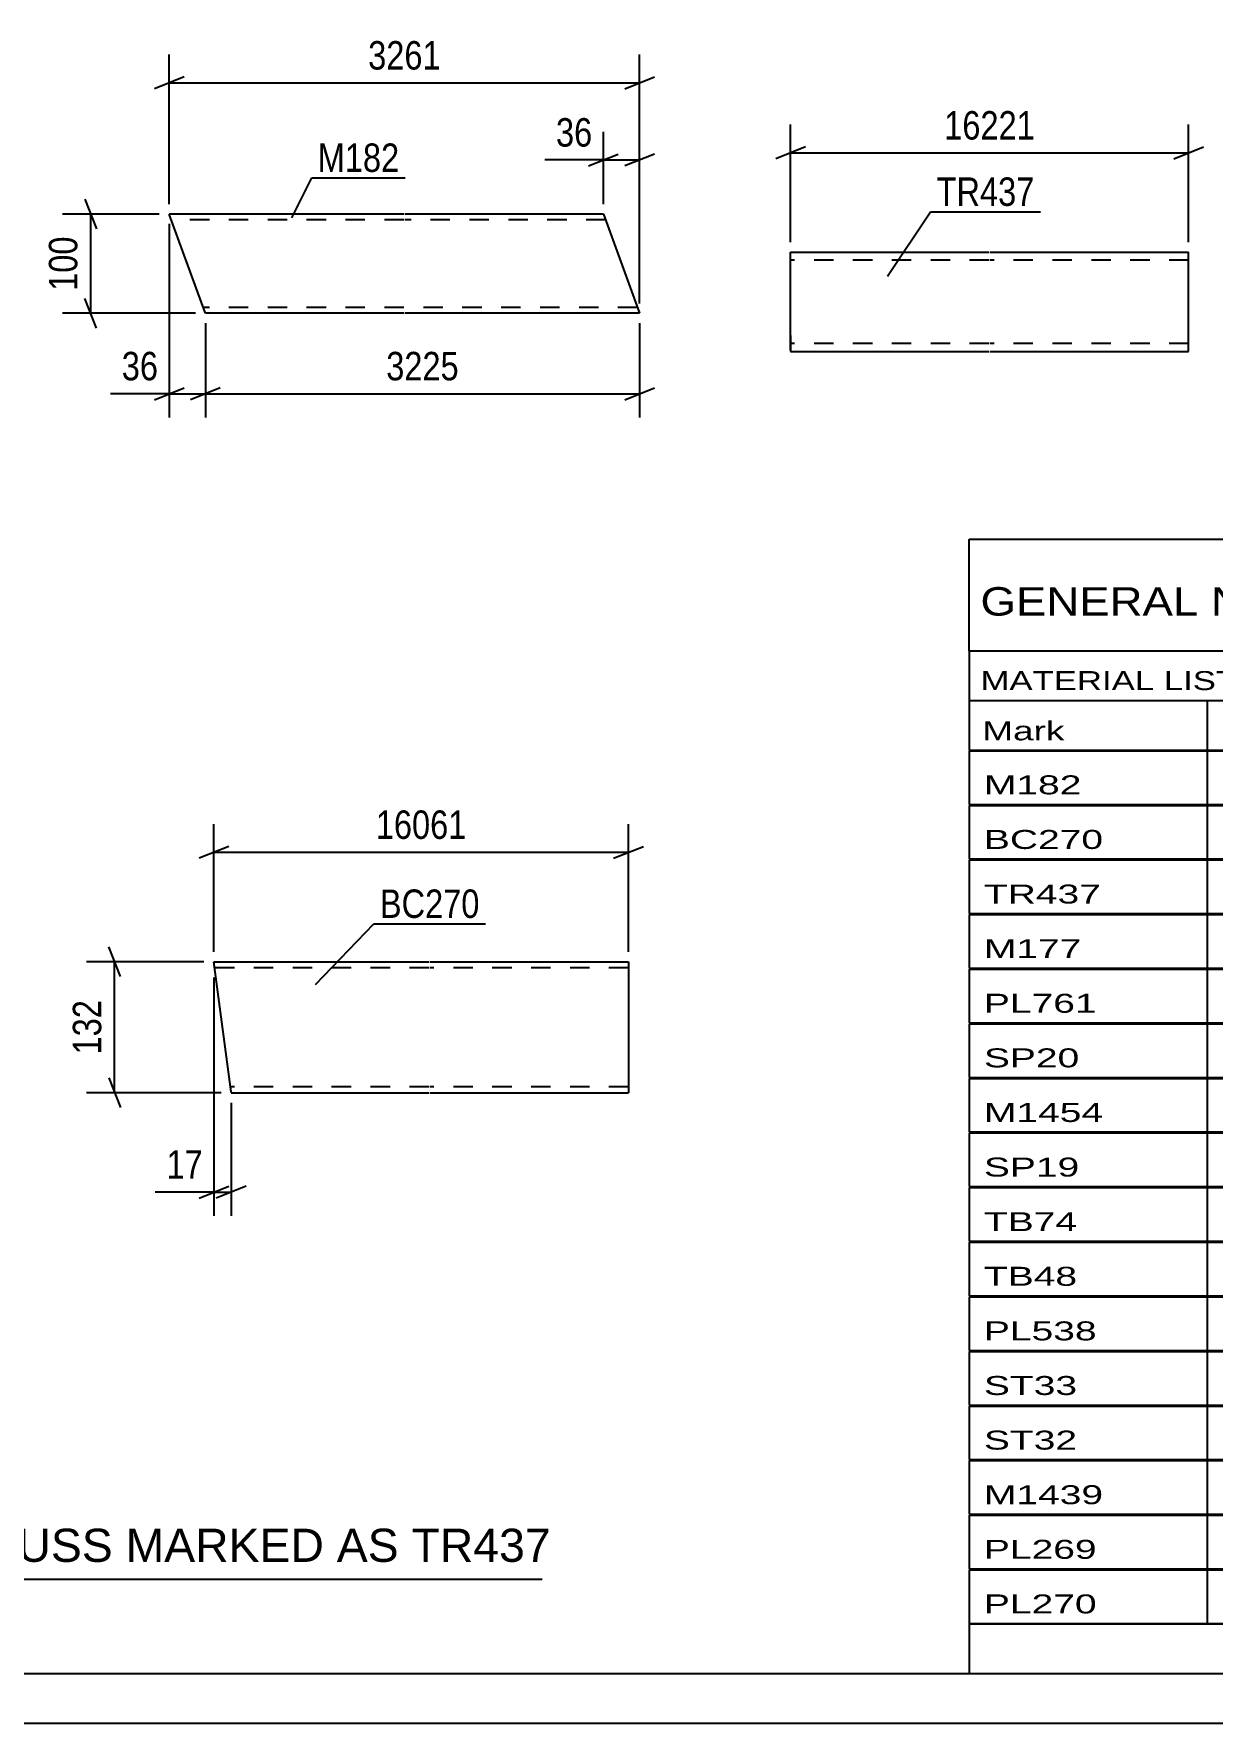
# Model space of a CAD drawing. Header units: millimetres. Extents: x 0 to 841, y 0 to 594.
# Drawn here: x 421.8 to 540.6, y 0 to 170.2 of the extents above; entities that cross this region are included whole.
import ezdxf

# ---------------------------------------------------------------- set-up
doc = ezdxf.new("R2010")
doc.units = ezdxf.units.MM
doc.linetypes.add('DXK_LINE_DOT2', pattern=[3.9198, 1.9599, -1.9599])
doc.styles.add('Arial', font='ARIAL.TTF', dxfattribs={"height": 0.2})
doc.styles.add('Arial Narrow', font='ARIALN.TTF', dxfattribs={"height": 0.2})

# ---------------------------------------------------------------- blocks, each defined once
blk = doc.blocks.new('Unknown-317306913-1117')
at = {"color": 5, "linetype": 'Continuous'}
for p, q in [((5, 5), (836, 5)), ((0, 0), (841, 0))]:
    blk.add_line(p, q, dxfattribs=at)
blk = doc.blocks.new('Part-317306913-22583 - 22582')
at = {"color": 2, "linetype": 'Continuous'}
for p, q in [((441.66, 63.59), (439.93, 76.7)), ((439.93, 76.7), (461.59, 76.7)), ((461.69, 76.7), (481.69, 76.7)), ((481.69, 76.7), (481.69, 63.5)), ((441.66, 63.59), (441.67, 63.5)), ((441.67, 63.5), (461.59, 63.5)), ((461.69, 63.5), (481.69, 63.5))]:
    blk.add_line(p, q, dxfattribs=at)
at = {"color": 7, "linetype": 'DXK_LINE_DOT2'}
for p, q in [((481.69, 76.61), (481.69, 76.7)), ((461.59, 76.1), (440.01, 76.1)), ((481.69, 76.1), (461.69, 76.1)), ((441.59, 64.1), (441.59, 64.14)), ((461.59, 64.1), (441.59, 64.1)), ((481.69, 64.1), (461.69, 64.1)), ((481.69, 64.1), (481.69, 64.14))]:
    blk.add_line(p, q, dxfattribs=at)
blk = doc.blocks.new('Part-317306913-22366 - 22365')
at = {"color": 2, "linetype": 'Continuous'}
for p, q in [((459.07, 152.01), (435.43, 152.01)), ((439.04, 142.1), (435.43, 152.01)), ((479.17, 152.01), (459.17, 152.01)), ((479.17, 152.01), (482.81, 142.01)), ((439.07, 142.01), (439.04, 142.1)), ((459.07, 142.01), (439.07, 142.01)), ((482.81, 142.01), (459.17, 142.01))]:
    blk.add_line(p, q, dxfattribs=at)
at = {"color": 7, "linetype": 'DXK_LINE_DOT2'}
for p, q in [((459.07, 151.41), (435.65, 151.41)), ((479.39, 151.41), (459.17, 151.41)), ((438.85, 142.61), (438.84, 142.66)), ((459.07, 142.61), (438.85, 142.61)), ((482.59, 142.61), (459.17, 142.61)), ((482.59, 142.61), (482.58, 142.66))]:
    blk.add_line(p, q, dxfattribs=at)
blk = doc.blocks.new('Part-317306913-22389 - 22388')
at = {"color": 2, "linetype": 'Continuous'}
for p, q in [((498.02, 139.76), (498.02, 148.16)), ((498.02, 148.16), (518.02, 148.16)), ((518.12, 148.16), (538.12, 148.16)), ((538.12, 138.16), (538.12, 148.16)), ((498.02, 139.76), (498.02, 138.16)), ((498.02, 138.16), (518.02, 138.16)), ((518.12, 138.16), (538.12, 138.16))]:
    blk.add_line(p, q, dxfattribs=at)
at = {"color": 7, "linetype": 'DXK_LINE_DOT2'}
for p, q in [((518.02, 147.36), (498.02, 147.36)), ((538.12, 147.36), (518.12, 147.36)), ((498.02, 138.28), (498.02, 139.76)), ((498.02, 138.96), (498.02, 139.02)), ((518.02, 138.96), (498.02, 138.96)), ((538.12, 138.96), (518.12, 138.96)), ((538.12, 138.96), (538.12, 139.02))]:
    blk.add_line(p, q, dxfattribs=at)
blk = doc.blocks.new('StraightDimension-317306913-22842 - 22582')
at = {"color": 7, "linetype": 'Continuous'}
for p, q in [((439.93, 75.1), (439.93, 51.1)), ((441.67, 62.5), (441.67, 51.1)), ((438.43, 52.9), (441.43, 54.1)), ((439.93, 53.5), (441.67, 53.5)), ((443.17, 54.1), (440.17, 52.9))]:
    blk.add_line(p, q, dxfattribs=at)
at = {"color": 0}
blk.add_wipeout([(439.41, 54.25), (439.41, 58.45), (434.55, 58.45), (434.55, 54.25)], dxfattribs=at)
at = {"color": 7, "linetype": 'Continuous'}
blk.add_line((439.93, 53.5), (434.03, 53.5), dxfattribs=at)
blk.add_line((439.93, 53.5), (434.03, 53.5), dxfattribs=at)
at = {"color": 3, "style": 'Arial Narrow'}
blk.add_text('17', height=2.863, dxfattribs=at).set_placement((435.15, 54.85))
blk = doc.blocks.new('StraightDimension-317306913-22846 - 22582')
at = {"color": 7, "linetype": 'Continuous'}
for p, q in [((438.93, 76.7), (427.08, 76.7)), ((430.53, 75.2), (429.33, 78.2)), ((429.93, 63.5), (429.93, 76.7)), ((429.33, 65), (430.53, 62)), ((440.67, 63.5), (427.08, 63.5))]:
    blk.add_line(p, q, dxfattribs=at)
at = {"color": 0}
blk.add_wipeout([(429.18, 73.44), (424.98, 73.44), (424.98, 66.76), (429.18, 66.76)], dxfattribs=at)
at = {"color": 3, "style": 'Arial Narrow'}
blk.add_text('132', height=2.863, rotation=90.0002, dxfattribs=at).set_placement((428.58, 67.36))
blk = doc.blocks.new('StraightDimension-317306913-22852 - 22582')
at = {"color": 7, "linetype": 'Continuous'}
for p, q in [((439.93, 77.7), (439.93, 90.57)), ((481.69, 77.7), (481.69, 90.57)), ((441.43, 88.32), (438.43, 87.12)), ((439.93, 87.72), (481.69, 87.72)), ((480.19, 87.12), (483.19, 88.32))]:
    blk.add_line(p, q, dxfattribs=at)
at = {"color": 0}
blk.add_wipeout([(465.98, 88.47), (465.98, 92.67), (455.64, 92.67), (455.64, 88.47)], dxfattribs=at)
at = {"color": 3, "style": 'Arial Narrow'}
blk.add_text('16061', height=2.863, dxfattribs=at).set_placement((456.24, 89.07))
blk = doc.blocks.new('StraightDimension-317306913-24515 - 22365')
at = {"color": 7, "linetype": 'Continuous'}
for p, q in [((435.43, 151.01), (435.43, 131.51)), ((439.07, 141.01), (439.07, 131.51)), ((433.93, 133.31), (436.93, 134.51)), ((440.57, 134.51), (437.57, 133.31)), ((435.43, 133.91), (439.07, 133.91))]:
    blk.add_line(p, q, dxfattribs=at)
at = {"color": 0}
blk.add_wipeout([(434.91, 134.66), (434.91, 138.86), (430.05, 138.86), (430.05, 134.66)], dxfattribs=at)
at = {"color": 7, "linetype": 'Continuous'}
blk.add_line((435.43, 133.91), (429.53, 133.91), dxfattribs=at)
blk.add_line((435.43, 133.91), (429.53, 133.91), dxfattribs=at)
at = {"color": 3, "style": 'Arial Narrow'}
blk.add_text('36', height=2.863, dxfattribs=at).set_placement((430.65, 135.26))
blk = doc.blocks.new('StraightDimension-317306913-22618 - 22365')
at = {"color": 7, "linetype": 'Continuous'}
for p, q in [((435.43, 153.01), (435.43, 168.06)), ((482.81, 143.01), (482.81, 168.06)), ((436.93, 165.81), (433.93, 164.61)), ((435.43, 165.21), (482.81, 165.21)), ((481.31, 164.61), (484.31, 165.81))]:
    blk.add_line(p, q, dxfattribs=at)
at = {"color": 0}
blk.add_wipeout([(463.38, 165.96), (463.38, 170.16), (454.87, 170.16), (454.87, 165.96)], dxfattribs=at)
at = {"color": 3, "style": 'Arial Narrow'}
blk.add_text('3261', height=2.863, dxfattribs=at).set_placement((455.47, 166.56))
blk = doc.blocks.new('StraightDimension-317306913-22602 - 22365')
at = {"color": 7, "linetype": 'Continuous'}
for p, q in [((479.17, 153.01), (479.17, 160.3)), ((482.81, 143.01), (482.81, 160.3)), ((477.67, 156.85), (480.67, 158.05)), ((479.17, 157.45), (482.81, 157.45)), ((484.31, 158.05), (481.31, 156.85))]:
    blk.add_line(p, q, dxfattribs=at)
at = {"color": 0}
blk.add_wipeout([(478.65, 158.2), (478.65, 162.4), (473.79, 162.4), (473.79, 158.2)], dxfattribs=at)
at = {"color": 7, "linetype": 'Continuous'}
blk.add_line((479.17, 157.45), (473.27, 157.45), dxfattribs=at)
blk.add_line((479.17, 157.45), (473.27, 157.45), dxfattribs=at)
at = {"color": 3, "style": 'Arial Narrow'}
blk.add_text('36', height=2.863, dxfattribs=at).set_placement((474.39, 158.8))
blk = doc.blocks.new('StraightDimension-317306913-22612 - 22365')
at = {"color": 7, "linetype": 'Continuous'}
for p, q in [((426.92, 153.51), (428.12, 150.51)), ((434.43, 152.01), (424.67, 152.01)), ((427.52, 142.01), (427.52, 152.01)), ((428.12, 140.51), (426.92, 143.51)), ((438.07, 142.01), (424.67, 142.01))]:
    blk.add_line(p, q, dxfattribs=at)
at = {"color": 0}
blk.add_wipeout([(426.77, 150.35), (422.57, 150.35), (422.57, 143.67), (426.77, 143.67)], dxfattribs=at)
at = {"color": 3, "style": 'Arial Narrow'}
blk.add_text('100', height=2.863, rotation=90.0002, dxfattribs=at).set_placement((426.17, 144.27))
blk = doc.blocks.new('StraightDimension-317306913-24514 - 22365')
at = {"color": 7, "linetype": 'Continuous'}
for p, q in [((439.07, 141.01), (439.07, 131.51)), ((482.81, 141.01), (482.81, 131.51)), ((440.57, 134.51), (437.57, 133.31)), ((481.31, 133.31), (484.31, 134.51)), ((439.07, 133.91), (482.81, 133.91))]:
    blk.add_line(p, q, dxfattribs=at)
at = {"color": 0}
blk.add_wipeout([(465.2, 134.66), (465.2, 138.86), (456.69, 138.86), (456.69, 134.66)], dxfattribs=at)
at = {"color": 3, "style": 'Arial Narrow'}
blk.add_text('3225', height=2.863, dxfattribs=at).set_placement((457.29, 135.26))
blk = doc.blocks.new('StraightDimension-317306913-22658 - 22388')
at = {"color": 7, "linetype": 'Continuous'}
for p, q in [((498.02, 149.16), (498.02, 161.01)), ((538.12, 149.16), (538.12, 161.01)), ((499.52, 158.76), (496.52, 157.56)), ((536.62, 157.56), (539.62, 158.76)), ((498.02, 158.16), (538.12, 158.16))]:
    blk.add_line(p, q, dxfattribs=at)
at = {"color": 0}
blk.add_wipeout([(523.24, 158.91), (523.24, 163.11), (512.9, 163.11), (512.9, 158.91)], dxfattribs=at)
at = {"color": 3, "style": 'Arial Narrow'}
blk.add_text('16221', height=2.863, dxfattribs=at).set_placement((513.5, 159.51))
blk = doc.blocks.new('Unknown-317306913-25374')
at = {"color": 7, "linetype": 'Continuous'}
for p, q in [((516, 119.25), (676, 119.25)), ((516, 108), (516, 119.25)), ((676, 119.25), (676, 108)), ((516, 108), (676, 108)), ((516, 108), (516, 103)), ((676, 108), (676, 103)), ((516, 103), (676, 103)), ((516, 103), (516, 98)), ((540, 103), (540, 98)), ((575.5, 103), (575.5, 98)), ((601.5, 103), (601.5, 98)), ((614.5, 103), (614.5, 98)), ((632, 103), (632, 98)), ((654, 103), (654, 98)), ((676, 103), (676, 98)), ((516, 98), (676, 98)), ((516, 97.95), (516, 92.55)), ((516, 97.95), (676, 97.95)), ((540, 98), (540, 92.5)), ((575.5, 98), (575.5, 92.5)), ((601.5, 98), (601.5, 92.5)), ((614.5, 98), (614.5, 92.5)), ((632, 98), (632, 92.5)), ((654, 98), (654, 92.5)), ((676, 97.95), (676, 92.55)), ((516, 92.55), (676, 92.55)), ((516, 92.45), (516, 87.05)), ((516, 92.45), (676, 92.45)), ((540, 92.5), (540, 87)), ((575.5, 92.5), (575.5, 87)), ((601.5, 92.5), (601.5, 87)), ((614.5, 92.5), (614.5, 87)), ((632, 92.5), (632, 87)), ((654, 92.5), (654, 87)), ((676, 92.45), (676, 87.05)), ((516, 87.05), (676, 87.05)), ((516, 86.95), (516, 81.55)), ((516, 86.95), (676, 86.95)), ((540, 87), (540, 81.5)), ((575.5, 87), (575.5, 81.5)), ((601.5, 87), (601.5, 81.5)), ((614.5, 87), (614.5, 81.5)), ((632, 87), (632, 81.5)), ((654, 87), (654, 81.5)), ((676, 86.95), (676, 81.55)), ((516, 81.55), (676, 81.55)), ((516, 81.45), (516, 76.05)), ((516, 81.45), (676, 81.45)), ((540, 81.5), (540, 76)), ((575.5, 81.5), (575.5, 76)), ((601.5, 81.5), (601.5, 76)), ((614.5, 81.5), (614.5, 76)), ((632, 81.5), (632, 76)), ((654, 81.5), (654, 76)), ((676, 81.45), (676, 76.05)), ((516, 76.05), (676, 76.05)), ((516, 75.95), (516, 70.55)), ((516, 75.95), (676, 75.95)), ((540, 76), (540, 70.5)), ((575.5, 76), (575.5, 70.5)), ((601.5, 76), (601.5, 70.5)), ((614.5, 76), (614.5, 70.5)), ((632, 76), (632, 70.5)), ((654, 76), (654, 70.5)), ((676, 75.95), (676, 70.55)), ((516, 70.55), (676, 70.55)), ((516, 70.45), (516, 65.05)), ((516, 70.45), (676, 70.45)), ((540, 70.5), (540, 65)), ((575.5, 70.5), (575.5, 65)), ((601.5, 70.5), (601.5, 65)), ((614.5, 70.5), (614.5, 65)), ((632, 70.5), (632, 65)), ((654, 70.5), (654, 65)), ((676, 70.45), (676, 65.05)), ((516, 65.05), (676, 65.05)), ((516, 64.95), (516, 59.55)), ((516, 64.95), (676, 64.95)), ((540, 65), (540, 59.5)), ((575.5, 65), (575.5, 59.5)), ((601.5, 65), (601.5, 59.5)), ((614.5, 65), (614.5, 59.5)), ((632, 65), (632, 59.5)), ((654, 65), (654, 59.5)), ((676, 64.95), (676, 59.55)), ((516, 59.55), (676, 59.55)), ((516, 59.45), (516, 54.05)), ((516, 59.45), (676, 59.45)), ((540, 59.5), (540, 54)), ((575.5, 59.5), (575.5, 54)), ((601.5, 59.5), (601.5, 54)), ((614.5, 59.5), (614.5, 54)), ((632, 59.5), (632, 54)), ((654, 59.5), (654, 54)), ((676, 59.45), (676, 54.05)), ((516, 54.05), (676, 54.05)), ((516, 53.95), (516, 48.55)), ((516, 53.95), (676, 53.95)), ((540, 54), (540, 48.5)), ((575.5, 54), (575.5, 48.5)), ((601.5, 54), (601.5, 48.5)), ((614.5, 54), (614.5, 48.5)), ((632, 54), (632, 48.5)), ((654, 54), (654, 48.5)), ((676, 53.95), (676, 48.55)), ((516, 48.55), (676, 48.55)), ((516, 48.45), (516, 43.05)), ((516, 48.45), (676, 48.45)), ((540, 48.5), (540, 43)), ((575.5, 48.5), (575.5, 43)), ((601.5, 48.5), (601.5, 43)), ((614.5, 48.5), (614.5, 43)), ((632, 48.5), (632, 43)), ((654, 48.5), (654, 43)), ((676, 48.45), (676, 43.05)), ((516, 43.05), (676, 43.05)), ((516, 42.95), (516, 37.55)), ((516, 42.95), (676, 42.95)), ((540, 43), (540, 37.5)), ((575.5, 43), (575.5, 37.5)), ((601.5, 43), (601.5, 37.5)), ((614.5, 43), (614.5, 37.5)), ((632, 43), (632, 37.5)), ((654, 43), (654, 37.5)), ((676, 42.95), (676, 37.55)), ((516, 37.55), (676, 37.55)), ((516, 37.45), (516, 32.05)), ((516, 37.45), (676, 37.45)), ((540, 37.5), (540, 32)), ((575.5, 37.5), (575.5, 32)), ((601.5, 37.5), (601.5, 32)), ((614.5, 37.5), (614.5, 32)), ((632, 37.5), (632, 32)), ((654, 37.5), (654, 32)), ((676, 37.45), (676, 32.05)), ((516, 32.05), (676, 32.05)), ((516, 31.95), (516, 26.55)), ((516, 31.95), (676, 31.95)), ((540, 32), (540, 26.5)), ((575.5, 32), (575.5, 26.5)), ((601.5, 32), (601.5, 26.5)), ((614.5, 32), (614.5, 26.5)), ((632, 32), (632, 26.5)), ((654, 32), (654, 26.5)), ((676, 31.95), (676, 26.55)), ((516, 26.55), (676, 26.55)), ((516, 26.45), (516, 21.05)), ((516, 26.45), (676, 26.45)), ((540, 26.5), (540, 21)), ((575.5, 26.5), (575.5, 21)), ((601.5, 26.5), (601.5, 21)), ((614.5, 26.5), (614.5, 21)), ((632, 26.5), (632, 21)), ((654, 26.5), (654, 21)), ((676, 26.45), (676, 21.05)), ((516, 21.05), (676, 21.05)), ((516, 20.95), (516, 15.55)), ((516, 20.95), (676, 20.95)), ((540, 21), (540, 15.5)), ((575.5, 21), (575.5, 15.5)), ((601.5, 21), (601.5, 15.5)), ((614.5, 21), (614.5, 15.5)), ((632, 21), (632, 15.5)), ((654, 21), (654, 15.5)), ((676, 20.95), (676, 15.55)), ((516, 15.55), (676, 15.55)), ((516, 15.45), (516, 10.05)), ((516, 15.45), (676, 15.45)), ((540, 15.5), (540, 10)), ((575.5, 15.5), (575.5, 10)), ((601.5, 15.5), (601.5, 10)), ((614.5, 15.5), (614.5, 10)), ((632, 15.5), (632, 10)), ((654, 15.5), (654, 10)), ((676, 15.45), (676, 10.05)), ((516, 10.05), (676, 10.05)), ((516, 10), (676, 10)), ((516, 10), (516, 5)), ((632, 10), (632, 5)), ((654, 10), (654, 5)), ((676, 10), (676, 5)), ((516, 5), (676, 5))]:
    blk.add_line(p, q, dxfattribs=at)
at = {"color": 7, "style": 'Arial Narrow'}
for s, height, width, p in [('GENERAL NOTES & WELD DETAILS :', 2.8633, 1.4, (517.15, 111.56)), ('REFER TYP DRAWING TYP-01', 1.9089, 1.6, (600.7, 111.66)), ("MATERIAL LIST FOR ASSEMBLY MK'D", 1.9089, 1.6, (517.15, 104.06)), ('TR437', 1.909, 1.794707, (609.9, 103.97)), ('1', 1.91, 1.794707, (638.08, 104.06)), ('No. Required', 1.9089, 1.6, (647.41, 104.06)), ('Mark', 1.909, 1.7, (517.34, 99)), ('Profile', 1.909, 1.7, (550.41, 99)), ('Material', 1.909, 1.7, (580.54, 99.06)), ('No.', 1.909, 1.7, (605.5, 99.06)), ('Length', 1.909, 1.7, (616, 99.06)), ('Area', 1.909, 1.7, (638.5, 99.06)), ('Weight', 1.909, 1.7, (658, 99.06))]:
    blk.add_text(s, height=height, dxfattribs=dict(at, width=width)).set_placement(p)
at = {"color": 7, "linetype": 'Continuous', "style": 'Arial Narrow'}
for s, height, width, p in [('M182', 1.909, 1.794707, (517.5, 93.56)), ('SHS100*6', 1.909, 1.794707, (542, 93.56)), ('E350', 1.909, 1.794707, (581.74, 93.56)), ('7', 1.91, 1.794707, (605.86, 93.56)), ('3261', 1.909, 1.794707, (618.58, 93.56)), ('1.3', 1.909, 1.794707, (642.32, 93.56)), ('399.8', 1.909, 1.794707, (658.96, 93.56)), ('BC270', 1.909, 1.794707, (517.5, 88.06)), ('SHS132*6', 1.909, 1.794707, (542, 88.06)), ('E350', 1.909, 1.794707, (581.74, 88.06)), ('1', 1.91, 1.794707, (605.86, 88.06)), ('16061', 1.909, 1.794707, (616.4, 88.06)), ('8.5', 1.909, 1.794707, (642.32, 88.06)), ('381.1', 1.909, 1.794707, (658.96, 88.06)), ('TR437', 1.909, 1.794707, (517.5, 82.56)), ('SHS100*8', 1.909, 1.794707, (542, 82.56)), ('E350', 1.909, 1.794707, (581.74, 82.56)), ('1', 1.91, 1.794707, (605.86, 82.56)), ('16221', 1.909, 1.794707, (616.4, 82.56)), ('6.5', 1.909, 1.794707, (642.32, 82.56)), ('374.9', 1.909, 1.794707, (658.96, 82.56)), ('M177', 1.909, 1.794707, (517.5, 77.06)), ('SHS100*6', 1.909, 1.794707, (542, 77.06)), ('E350', 1.909, 1.794707, (581.74, 77.06)), ('6', 1.91, 1.794707, (605.86, 77.06)), ('3167', 1.909, 1.794707, (618.58, 77.06)), ('1.2', 1.909, 1.794707, (642.32, 77.06)), ('328.9', 1.909, 1.794707, (658.96, 77.06)), ('PL761', 1.909, 1.794707, (517.5, 71.56)), ('PL12*300', 1.909, 1.794707, (542, 71.56)), ('E350', 1.909, 1.794707, (581.74, 71.56)), ('16', 1.909, 1.794707, (604.76, 71.56)), ('310', 1.909, 1.794707, (620.77, 71.56)), ('0.2', 1.909, 1.794707, (642.32, 71.56)), ('140.2', 1.909, 1.794707, (658.96, 71.56)), ('SP20', 1.909, 1.794707, (517.5, 66.06)), ('PL20*380', 1.909, 1.794707, (542, 66.06)), ('E350', 1.909, 1.794707, (581.74, 66.06)), ('6', 1.91, 1.794707, (605.86, 66.06)), ('380', 1.909, 1.794707, (620.77, 66.06)), ('0.3', 1.909, 1.794707, (642.32, 66.06)), ('136.0', 1.909, 1.794707, (658.96, 66.06)), ('M1454', 1.909, 1.794707, (517.5, 60.56)), ('RHS100*100*6', 1.9089, 1.794707, (542, 60.56)), ('E350', 1.909, 1.794707, (581.74, 60.56)), ('16', 1.909, 1.794707, (604.76, 60.56)), ('366', 1.909, 1.794707, (620.77, 60.56)), ('0.1', 1.909, 1.794707, (642.32, 60.56)), ('103.7', 1.909, 1.794707, (658.96, 60.56)), ('SP19', 1.909, 1.794707, (517.5, 55.06)), ('PL16*325', 1.909, 1.794707, (542, 55.06)), ('E350', 1.909, 1.794707, (581.74, 55.06)), ('4', 1.91, 1.794707, (605.86, 55.06)), ('325', 1.909, 1.794707, (620.77, 55.06)), ('0.2', 1.909, 1.794707, (642.32, 55.06)), ('53.1', 1.909, 1.794707, (661.14, 55.06)), ('TB74', 1.909, 1.794707, (517.5, 49.56)), ('RHS150*110*6', 1.9089, 1.794707, (542, 49.56)), ('E350', 1.909, 1.794707, (581.74, 49.56)), ('3', 1.91, 1.794707, (605.86, 49.56)), ('200', 1.909, 1.794707, (620.77, 49.56)), ('0.1', 1.909, 1.794707, (642.32, 49.56)), ('14.0', 1.909, 1.794707, (661.14, 49.56)), ('TB48', 1.909, 1.794707, (517.5, 44.06)), ('RHS150*110*6', 1.9089, 1.794707, (542, 44.06)), ('E350', 1.909, 1.794707, (581.74, 44.06)), ('3', 1.91, 1.794707, (605.86, 44.06)), ('180', 1.909, 1.794707, (620.77, 44.06)), ('0.1', 1.909, 1.794707, (642.32, 44.06)), ('12.6', 1.909, 1.794707, (661.14, 44.06)), ('PL538', 1.909, 1.794707, (517.5, 38.56)), ('PL10*150', 1.909, 1.794707, (542, 38.56)), ('E350', 1.909, 1.794707, (581.74, 38.56)), ('6', 1.91, 1.794707, (605.86, 38.56)), ('170', 1.909, 1.794707, (620.77, 38.56)), ('0.1', 1.909, 1.794707, (642.32, 38.56)), ('12.0', 1.909, 1.794707, (661.14, 38.56)), ('ST33', 1.909, 1.794707, (517.5, 33.06)), ('PL8*100', 1.909, 1.794707, (542, 33.06)), ('E350', 1.909, 1.794707, (581.74, 33.06)), ('24', 1.909, 1.794707, (604.76, 33.06)), ('135', 1.909, 1.794707, (620.77, 33.06)), ('0.0', 1.909, 1.794707, (642.32, 33.06)), ('10.0', 1.909, 1.794707, (661.14, 33.06)), ('ST32', 1.909, 1.794707, (517.5, 27.56)), ('PL8*100', 1.909, 1.794707, (542, 27.56)), ('E350', 1.909, 1.794707, (581.74, 27.56)), ('24', 1.909, 1.794707, (604.76, 27.56)), ('121', 1.909, 1.794707, (620.77, 27.56)), ('0.0', 1.909, 1.794707, (642.32, 27.56)), ('8.9', 1.909, 1.794707, (663.33, 27.56)), ('M1439', 1.909, 1.794707, (517.5, 22.06)), ('RHS100*100*6', 1.9089, 1.794707, (542, 22.06)), ('E350', 1.909, 1.794707, (581.74, 22.06)), ('1', 1.91, 1.794707, (605.86, 22.06)), ('390', 1.909, 1.794707, (620.77, 22.06)), ('0.2', 1.909, 1.794707, (642.32, 22.06)), ('6.9', 1.909, 1.794707, (663.33, 22.06)), ('PL269', 1.909, 1.794707, (517.5, 16.56)), ('PL12*173', 1.909, 1.794707, (542, 16.56)), ('E350', 1.909, 1.794707, (581.74, 16.56)), ('2', 1.91, 1.794707, (605.86, 16.56)), ('229', 1.909, 1.794707, (620.77, 16.56)), ('0.1', 1.909, 1.794707, (642.32, 16.56)), ('5.3', 1.909, 1.794707, (663.33, 16.56)), ('PL270', 1.909, 1.794707, (517.5, 11.06)), ('PL10*120', 1.909, 1.794707, (542, 11.06)), ('E350', 1.909, 1.794707, (581.74, 11.06)), ('2', 1.91, 1.794707, (605.86, 11.06)), ('229', 1.909, 1.794707, (620.77, 11.06)), ('0.1', 1.909, 1.794707, (642.32, 11.06)), ('4.3', 1.909, 1.794707, (663.33, 11.06)), ('Total', 1.909, 1.7, (618.33, 6.5)), ('42.0', 1.909, 1.794707, (639.64, 6.5)), ('1991.8', 1.909, 1.794707, (656.77, 6.5))]:
    blk.add_text(s, height=height, dxfattribs=dict(at, width=width)).set_placement(p)
blk = doc.blocks.new('Unknown-317306913-25375')
at = {"color": 7, "linetype": 'Continuous'}
blk.add_line((403, 14.5), (473, 14.5), dxfattribs=at)
at = {"color": 7, "style": 'Arial'}
blk.add_text('ONE-TRUSS MARKED AS TR437', height=3.3428, dxfattribs=at).set_placement((402.24, 16.25))
blk = doc.blocks.new('Mark-317306913-22898 - 22582')
at = {"color": 0}
blk.add_wipeout([(466.7, 81.11), (466.7, 84.11), (456.65, 84.11), (456.65, 81.11)], dxfattribs=at)
blk.add_wipeout([(466.7, 81.11), (466.7, 84.11), (456.65, 84.11), (456.65, 81.11)], dxfattribs=at)
at = {"color": 30, "linetype": 'Continuous'}
for p, q in [((450.18, 74.39), (456.05, 80.51)), ((456.05, 80.51), (467.3, 80.51))]:
    blk.add_line(p, q, dxfattribs=at)
at = {"color": 3, "style": 'Arial Narrow'}
blk.add_text('BC270', height=2.863, dxfattribs=at).set_placement((456.65, 81.11))
blk = doc.blocks.new('Mark-317306913-22855 - 22365')
at = {"color": 0}
blk.add_wipeout([(458.61, 156.25), (458.61, 159.25), (450.39, 159.25), (450.39, 156.25)], dxfattribs=at)
blk.add_wipeout([(458.61, 156.25), (458.61, 159.25), (450.39, 159.25), (450.39, 156.25)], dxfattribs=at)
at = {"color": 30, "linetype": 'Continuous'}
for p, q in [((447.77, 151.64), (449.79, 155.65)), ((449.79, 155.65), (459.21, 155.65))]:
    blk.add_line(p, q, dxfattribs=at)
at = {"color": 3, "style": 'Arial Narrow'}
blk.add_text('M182', height=2.863, dxfattribs=at).set_placement((450.39, 156.25))
blk = doc.blocks.new('Mark-317306913-22861 - 22388')
at = {"color": 0}
blk.add_wipeout([(522.59, 152.83), (522.59, 155.83), (512.73, 155.83), (512.73, 152.83)], dxfattribs=at)
blk.add_wipeout([(522.59, 152.83), (522.59, 155.83), (512.73, 155.83), (512.73, 152.83)], dxfattribs=at)
at = {"color": 30, "linetype": 'Continuous'}
for p, q in [((507.78, 145.75), (512.13, 152.23)), ((512.13, 152.23), (523.19, 152.23))]:
    blk.add_line(p, q, dxfattribs=at)
at = {"color": 3, "style": 'Arial Narrow'}
blk.add_text('TR437', height=2.863, dxfattribs=at).set_placement((512.73, 152.83))

msp = doc.modelspace()

# ---------------------------------------------------------------- block references
for name in ['Unknown-317306913-1117', 'Part-317306913-22366 - 22365', 'Part-317306913-22389 - 22388', 'Unknown-317306913-25374', 'Part-317306913-22583 - 22582', 'Unknown-317306913-25375']:
    msp.add_blockref(name, (0, 0))

# ---------------------------------------------------------------- next in the draw order: block references
for name in ['StraightDimension-317306913-22658 - 22388', 'StraightDimension-317306913-24515 - 22365', 'StraightDimension-317306913-22842 - 22582']:
    msp.add_blockref(name, (0, 0))

# ---------------------------------------------------------------- next in the draw order: block references
for name in ['StraightDimension-317306913-22618 - 22365', 'Mark-317306913-22861 - 22388', 'StraightDimension-317306913-22846 - 22582']:
    msp.add_blockref(name, (0, 0))

# ---------------------------------------------------------------- next in the draw order: block references
for name in ['StraightDimension-317306913-22602 - 22365', 'Mark-317306913-22855 - 22365', 'StraightDimension-317306913-22612 - 22365', 'StraightDimension-317306913-22852 - 22582']:
    msp.add_blockref(name, (0, 0))

# ---------------------------------------------------------------- next in the draw order: block references
for name in ['StraightDimension-317306913-24514 - 22365', 'Mark-317306913-22898 - 22582']:
    msp.add_blockref(name, (0, 0))

doc.saveas('drawing.dxf')
